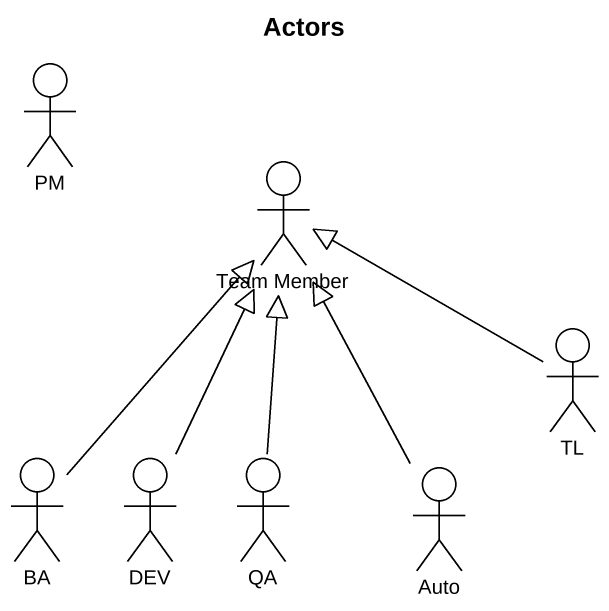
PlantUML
@startuml
title Actors
actor PM
actor "Team Member" as Team_Member
actor TL
actor BA
actor DEV
actor QA
actor Auto
TL -left-|> Team_Member
BA -up-|> Team_Member
DEV -up-|> Team_Member
QA -up-|> Team_Member
Auto -up-|> Team_Member
@enduml
